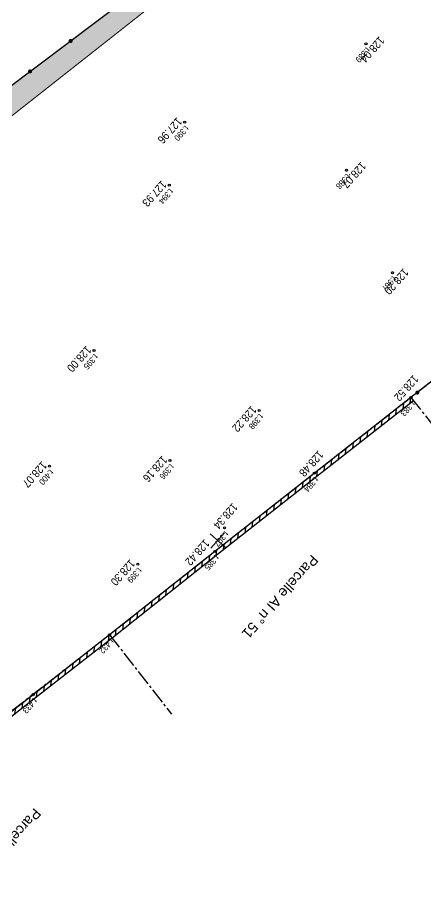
# Model space of a CAD drawing. Header units: metres. Extents: x -2858 to 512, y -1995 to 1252.
# Drawn here: x -2104.62 to -2084.56, y -1620.25 to -1577.28 of the extents above; entities that cross this region are included whole.
import ezdxf
from ezdxf.enums import TextEntityAlignment as Align

# ---------------------------------------------------------------- set-up
doc = ezdxf.new("R2010")
doc.units = ezdxf.units.M
doc.header["$PDMODE"] = 33
doc.header["$PDSIZE"] = 0.1
doc.linetypes.add('AXES2', pattern=[28.575, 19.05, -3.175, 3.175, -3.175])
doc.linetypes.add('Grille', pattern=[0.8, 0.4, -0.4])
for name, color, linetype in [('Calque commun', 7, 'Continuous'), ('Carroyage(2)_Croix', 7, 'Continuous'), ('Clôture', 7, 'Continuous'), ('Clôture Symboles', 7, 'Continuous'), ('Limites', 1, 'AXES2'), ('Murs', 7, 'Continuous'), ('Murs Hachures', 7, 'Continuous'), ('Points Topo', 7, 'Continuous'), ('Points Topo Altitude', 7, 'Continuous'), ('Points Topo Matricule', 252, 'Continuous'), ('Textes', 7, 'Continuous'), ('Végétation', 102, 'Continuous')]:
    doc.layers.add(name, color=color, linetype=linetype)
doc.styles.add('Pts Topo SPE', font='', dxfattribs={"width": 0.9})
doc.styles.get("Standard").update_dxf_attribs({"font": 'arial.ttf'})
doc.styles.get('Pts Topo SPE').set_extended_font_data('Titillium Web Light')

# ---------------------------------------------------------------- blocks, each defined once
blk = doc.blocks.new('PointTopo_SPE')
at = {"layer": 'Calque commun', "color": 1, "linetype": 'ByBlock', "lineweight": -2}
blk.add_point((0, 0), dxfattribs=at)
blk = doc.blocks.new('GeoRond')
at = {"linetype": 'Continuous', "ltscale": 2.5, "const_width": 0.499, "flags": 128}
blk.add_lwpolyline([(-0.2505, 0, 1), (0.2505, 0, 1)], format="xyb", close=True, dxfattribs=at)

msp = doc.modelspace()

# ---------------------------------------------------------------- hatches: boundary and pattern name
at = {"layer": 'Murs Hachures', "linetype": 'Continuous'}
h = msp.add_hatch(dxfattribs=at)
h.set_pattern_fill('ANSI31', color=256, scale=0.1, angle=218.0957, style=0)
h.set_pattern_definition([(263.0957, (-2085.2701, -1595.96068), (0.3151976, -0.0381673), [])])
h.paths.add_polyline_path([(-2085.27, -1595.961), (-2090.021, -1599.685), (-2094.91, -1603.53), (-2100.088, -1607.628), (-2103.851, -1610.569), (-2107.907, -1613.726), (-2113.465, -1618.055), (-2114.796, -1619.098), (-2114.671, -1619.255), (-2113.342, -1618.213), (-2107.784, -1613.884), (-2103.728, -1610.727), (-2099.965, -1607.786), (-2094.786, -1603.687), (-2089.898, -1599.843), (-2085.147, -1596.118)])
at = {"layer": 'Végétation'}
h = msp.add_hatch(dxfattribs=at)
h.set_pattern_fill('HAIE', color=256, scale=1.5, angle=-131.8382)
h.set_pattern_definition([(337.451807, (-2026.49203, -1447.70941), (25.001558834, -10.303982526), [0.090508, -31.693922]), (29.7268, (-2025.2084, -1448.31934), (1.0005448, 1.1175465), [0.094695, -4.648721]), (335.089273, (-2025.12613, -1448.272414), (18.53028335, -8.53689633), [0.10269, -35.959756]), (339.412266, (-2026.230995, -1447.4095), (7.58882196, -2.767630984), [0.129743, -28.840069]), (256.60469, (-2025.44648, -1447.842254), (-4.3007138, -18.296279972), [0.11664, -40.825392]), (311.82157, (-2025.52381, -1447.7557), (1.11754648, -1.00054479), [0.11607, -13.467008]), (256.23425, (-2025.56271, -1448.8112), (-5.1842569, -21.531917713), [0.072626, -25.427374]), (297.60572, (-2026.62112, -1447.94967), (2.35209464, -4.11918084), [0.07305, -12.742956]), (351.067003, (-2026.584365, -1448.01117), (5.353729006, -0.76654141), [0.086475, -30.28621]), (3.16176, (-2026.5342, -1448.1537), (1.000545, 1.1175465), [0.054415, -2.066905]), (24.412266, (-2025.897407, -1448.832773), (23.831541939, 10.876930119), [0.116805, -40.852696]), (273.16176, (-2025.7958, -1448.7), (1.1175465, -1.000545), [0.084633, -2.036687]), (276.52822, (-2025.9635, -1448.56703), (1.9365583, -15.82718364), [0.05142, -18.010972]), (262.856914, (-2026.16656, -1448.3967), (-2.182622536, -18.17927828), [0.067575, -23.649507]), (356.451924, (-2025.267946, -1448.5012), (9.589911535, -0.53253803), [0.06918, -36.241975]), (300.41709, (-2025.98827, -1448.06286), (17.58220898, -29.834810664), [0.11217, -39.261044]), (343.507936, (-2025.93151, -1448.15958), (3.23563774, -0.883543098), [0.08988, -31.445814]), (343.178654, (-2026.30182, -1448.086555), (3.23563774, -0.8835431), [0.13194, -24.697478]), (269.34769, (-2026.30126, -1448.04095), (0.11700169, -2.11809126), [0.045405, -15.899814]), (291.5967, (-2026.38203, -1447.894), (1.1175465, -1.0005448), [0.02867, -3.325432]), (359.34769, (-2026.08394, -1447.6444), (2.11809126, 0.11700169), [0.090855, -15.854364]), (27.60572, (-2026.0264, -1447.8107), (4.11918084, 2.35209464), [0.073053, -12.742953]), (247.960637, (-2025.74067, -1447.722215), (-6.535806755, -16.295190397), [0.050085, -39.805906]), (344.7268, (-2025.6585, -1448.0598), (2.1180913, 0.1170017), [0.02867, -3.325432]), (273.16176, (-2025.6799, -1448.2758), (1.1175465, -1.000545), [0.036277, -2.085043]), (284.4717, (-2025.8888, -1448.32977), (1.2345482, -3.118636), [0.030869, -5.377458]), (359.34769, (-2025.5085, -1448.47529), (2.11809126, 0.11700169), [0.045465, -15.899754]), (228.1618, (-2025.3068, -1448.0638), (1.117546, -1.000545), [0.075, -1.425]), (14.4717, (-2025.7272, -1447.08584), (3.118636, 1.2345482), [0.092355, -5.315972]), (11.29186, (-2025.39554, -1447.5033), (5.2367273, 1.35154986), [0.106836, -7.393164]), (264.54611, (-2025.28116, -1447.382037), (-0.64953972, -7.47182027), [0.100825, -35.300446]), (4.897465, (-2025.10292, -1447.65052), (32.771913754, 2.87257182), [0.099864, -34.917989]), (253.871714, (-2024.884897, -1447.926065), (-0.883543098, -3.235637741), [0.13764, -44.812332]), (355.567117, (-2025.78972, -1447.2708), (24.533552076, -1.831617468), [0.0915, -32.009902]), (273.16176, (-2025.9638, -1447.1322), (1.1175465, -1.000545), [0.042316, -2.079004]), (21.5967, (-2025.5714, -1447.5524), (1.0005448, 1.1175465), [0.038152, -3.31595]), (35.63295, (-2025.88587, -1447.33974), (6.12027041, 4.5871876), [0.11832, -13.710997]), (273.16176, (-2025.2684, -1447.7961), (1.1175465, -1.000545), [0.106066, -2.015254])])
h.paths.add_polyline_path([(-2064.726, -1551.334), (-2060.404, -1548.458), (-2060.721, -1547.809), (-2061.226, -1547.394), (-2065.158, -1550.424), (-2066.23, -1551.222, -1), (-2066.15, -1551.162, -1), (-2066.23, -1551.222), (-2068.236, -1552.715, -1), (-2068.155, -1552.655, -1), (-2068.236, -1552.715), (-2069.596, -1553.727), (-2072.222, -1555.733, -1), (-2072.142, -1555.672, -1), (-2072.222, -1555.733), (-2074.317, -1557.332), (-2078.233, -1560.218, -1), (-2078.152, -1560.158, -1), (-2078.233, -1560.218), (-2081.427, -1562.571), (-2084.216, -1564.74, -1), (-2084.136, -1564.678, -1), (-2084.216, -1564.74), (-2092.109, -1570.879, -1), (-2092.03, -1570.818, -1), (-2092.109, -1570.879), (-2096.216, -1574.074), (-2098.051, -1575.455, -1), (-2097.971, -1575.395, -1), (-2098.051, -1575.455), (-2104.044, -1579.965, -1), (-2103.964, -1579.905, -1), (-2104.044, -1579.965), (-2108.158, -1583.061), (-2107.379, -1584.07), (-2106.968, -1583.746), (-2107.486, -1583.282, -0.414214), (-2107.698, -1583.294, -1), (-2107.498, -1583.07, -0.414214), (-2107.486, -1583.282), (-2106.968, -1583.746), (-2094.526, -1573.955), (-2094.719, -1573.782, -0.414214), (-2094.931, -1573.794, -1), (-2094.731, -1573.57, -0.414214), (-2094.719, -1573.782), (-2094.526, -1573.955), (-2094.356, -1573.821), (-2089.198, -1569.646), (-2085.191, -1567.25), (-2080.934, -1563.659), (-2075.379, -1559.182, -1.349955), (-2075.156, -1559.002), (-2073.714, -1557.84), (-2069.287, -1554.529)])

# ---------------------------------------------------------------- linework, layer by layer
at = {"layer": 'Carroyage(2)_Croix'}
for p, q in [((-2095.15, -1602.656), (-2094.405, -1603.323)), ((-2094.444, -1602.617), (-2095.111, -1603.362))]:
    msp.add_line(p, q, dxfattribs=at)
at = {"layer": 'Clôture', "color": 7, "flags": 128}
msp.add_lwpolyline([(-2061.226, -1547.394), (-2065.158, -1550.424), (-2069.596, -1553.727), (-2074.317, -1557.332), (-2081.427, -1562.571), (-2096.216, -1574.074), (-2108.158, -1583.061)], dxfattribs=at)
at = {"layer": 'Limites', "ltscale": 0.04, "flags": 128}
for points in [[(-2017.682, -1543.566), (-2023.488, -1548.085), (-2040.019, -1561.024), (-2046.489, -1566.109), (-2051.438, -1569.923), (-2056.379, -1573.703), (-2070.136, -1584.235), (-2085.27, -1595.961), (-2094.91, -1603.53), (-2100.088, -1607.628), (-2107.907, -1613.726), (-2114.953, -1619.222)], [(-2085.27, -1595.961), (-2082.062, -1600.036)], [(-2100.088, -1607.628), (-2097.052, -1611.523)]]:
    msp.add_lwpolyline(points, dxfattribs=at)
at = {"layer": 'Murs', "flags": 128}
for points in [[(-2070.136, -1584.235), (-2073.812, -1587.07), (-2076.084, -1588.849), (-2078.917, -1591.032), (-2083.619, -1594.674), (-2085.27, -1595.961)], [(-2085.27, -1595.961), (-2090.021, -1599.685), (-2094.91, -1603.53), (-2100.088, -1607.628), (-2103.851, -1610.569), (-2107.907, -1613.726), (-2113.465, -1618.055), (-2114.953, -1619.222)], [(-2085.27, -1595.961), (-2085.147, -1596.118)], [(-2085.147, -1596.118), (-2089.898, -1599.843), (-2094.786, -1603.687), (-2099.965, -1607.786), (-2103.728, -1610.727), (-2107.784, -1613.884), (-2113.342, -1618.213), (-2114.671, -1619.255)]]:
    msp.add_lwpolyline(points, dxfattribs=at)
at = {"layer": 'Végétation', "color": 102, "linetype": 'Grille', "const_width": 0.05, "flags": 128}
msp.add_lwpolyline([(-2060.404, -1548.458), (-2064.726, -1551.334), (-2069.287, -1554.529), (-2073.714, -1557.84), (-2080.934, -1563.659), (-2085.191, -1567.25), (-2089.198, -1569.646), (-2094.356, -1573.821), (-2107.379, -1584.07)], dxfattribs=at)

# ---------------------------------------------------------------- block references
at = {"layer": 'Clôture Symboles', "xscale": 0.2, "yscale": 0.2, "zscale": 0.2}
for p, rotation in [((-2102.006, -1578.432), 216.9639966877889), ((-2104.004, -1579.935), 216.9639966877889), ((-2084.958, -1595.718), 217.9292632476325)]:
    msp.add_blockref('GeoRond', p, dxfattribs=dict(at, rotation=rotation))
at = {"layer": 'Points Topo'}
ref = msp.add_blockref('PointTopo_SPE', (-2087.483, -1578.577, 128.044), dxfattribs=dict(at, rotation=228.1617603435354))
ref.add_attrib('MAT', 't.389', (-2087.475, -1578.718, 128.044), dxfattribs={"layer": 'Points Topo Matricule', "height": 0.3, "rotation": 228.1618, "style": 'Pts Topo SPE', "width": 0.9})
ref.add_attrib('ALT', '128.04', dxfattribs={"layer": 'Points Topo Altitude', "height": 0.4, "rotation": 228.1618, "style": 'Pts Topo SPE', "width": 0.9}).set_placement((-2086.532, -1578.446, 128.044), align=Align.TOP_LEFT)
ref = msp.add_blockref('PointTopo_SPE', (-2096.398, -1582.424, 127.956), dxfattribs=dict(at, rotation=228.1617603435354))
ref.add_attrib('MAT', 't.390', (-2096.391, -1582.565, 127.956), dxfattribs={"layer": 'Points Topo Matricule', "height": 0.3, "rotation": 228.1618, "style": 'Pts Topo SPE', "width": 0.9})
ref.add_attrib('ALT', '127.96', dxfattribs={"layer": 'Points Topo Altitude', "height": 0.4, "rotation": 228.1618, "style": 'Pts Topo SPE', "width": 0.9}).set_placement((-2096.483, -1582.428, 127.956), align=Align.TOP_LEFT)
ref = msp.add_blockref('PointTopo_SPE', (-2088.443, -1584.794, 128.071), dxfattribs=dict(at, rotation=228.1617603435354))
ref.add_attrib('MAT', 't.388', (-2088.436, -1584.935, 128.071), dxfattribs={"layer": 'Points Topo Matricule', "height": 0.3, "rotation": 228.1618, "style": 'Pts Topo SPE', "width": 0.9})
ref.add_attrib('ALT', '128.07', dxfattribs={"layer": 'Points Topo Altitude', "height": 0.4, "rotation": 228.1618, "style": 'Pts Topo SPE', "width": 0.9}).set_placement((-2087.433, -1584.616, 128.071), align=Align.TOP_LEFT)
ref = msp.add_blockref('PointTopo_SPE', (-2097.156, -1585.525, 127.934), dxfattribs=dict(at, rotation=228.1617603435354))
ref.add_attrib('MAT', 't.394', (-2097.149, -1585.666, 127.934), dxfattribs={"layer": 'Points Topo Matricule', "height": 0.3, "rotation": 228.1618, "style": 'Pts Topo SPE', "width": 0.9})
ref.add_attrib('ALT', '127.93', dxfattribs={"layer": 'Points Topo Altitude', "height": 0.4, "rotation": 228.1618, "style": 'Pts Topo SPE', "width": 0.9}).set_placement((-2097.241, -1585.53, 127.934), align=Align.TOP_LEFT)
ref = msp.add_blockref('PointTopo_SPE', (-2086.183, -1589.827, 128.201), dxfattribs=dict(at, rotation=228.1617603435354))
ref.add_attrib('MAT', 't.387', (-2086.175, -1589.969, 128.201), dxfattribs={"layer": 'Points Topo Matricule', "height": 0.3, "rotation": 228.1618, "style": 'Pts Topo SPE', "width": 0.9})
ref.add_attrib('ALT', '128.20', dxfattribs={"layer": 'Points Topo Altitude', "height": 0.4, "rotation": 228.1618, "style": 'Pts Topo SPE', "width": 0.9}).set_placement((-2085.343, -1589.851, 128.201), align=Align.TOP_LEFT)
ref = msp.add_blockref('PointTopo_SPE', (-2100.857, -1593.653, 127.995), dxfattribs=dict(at, rotation=228.1617603435354))
ref.add_attrib('MAT', 't.395', (-2100.849, -1593.795, 127.995), dxfattribs={"layer": 'Points Topo Matricule', "height": 0.3, "rotation": 228.1618, "style": 'Pts Topo SPE', "width": 0.9})
ref.add_attrib('ALT', '128.00', dxfattribs={"layer": 'Points Topo Altitude', "height": 0.4, "rotation": 228.1618, "style": 'Pts Topo SPE', "width": 0.9}).set_placement((-2100.942, -1593.658, 127.995), align=Align.TOP_LEFT)
ref = msp.add_blockref('PointTopo_SPE', (-2085.27, -1595.961, 128.518), dxfattribs=dict(at, rotation=228.1617603435354))
ref.add_attrib('MAT', 't.383', (-2085.262, -1596.102, 128.518), dxfattribs={"layer": 'Points Topo Matricule', "height": 0.3, "rotation": 228.1618, "style": 'Pts Topo SPE', "width": 0.9})
ref.add_attrib('ALT', '128.52', dxfattribs={"layer": 'Points Topo Altitude', "height": 0.4, "rotation": 228.1618, "style": 'Pts Topo SPE', "width": 0.9}).set_placement((-2084.857, -1595.089, 128.518), align=Align.TOP_LEFT)
ref = msp.add_blockref('PointTopo_SPE', (-2092.732, -1596.6, 128.222), dxfattribs=dict(at, rotation=228.1617603435354))
ref.add_attrib('MAT', 't.398', (-2092.725, -1596.741, 128.222), dxfattribs={"layer": 'Points Topo Matricule', "height": 0.3, "rotation": 228.1618, "style": 'Pts Topo SPE', "width": 0.9})
ref.add_attrib('ALT', '128.22', dxfattribs={"layer": 'Points Topo Altitude', "height": 0.4, "rotation": 228.1618, "style": 'Pts Topo SPE', "width": 0.9}).set_placement((-2092.817, -1596.604, 128.222), align=Align.TOP_LEFT)
ref = msp.add_blockref('PointTopo_SPE', (-2090.021, -1599.685, 128.484), dxfattribs=dict(at, rotation=228.1617603435354))
ref.add_attrib('MAT', 't.384', (-2090.013, -1599.827, 128.484), dxfattribs={"layer": 'Points Topo Matricule', "height": 0.3, "rotation": 228.1618, "style": 'Pts Topo SPE', "width": 0.9})
ref.add_attrib('ALT', '128.48', dxfattribs={"layer": 'Points Topo Altitude', "height": 0.4, "rotation": 228.1618, "style": 'Pts Topo SPE', "width": 0.9}).set_placement((-2089.528, -1598.803, 128.484), align=Align.TOP_LEFT)
ref = msp.add_blockref('PointTopo_SPE', (-2097.122, -1599.056, 128.158), dxfattribs=dict(at, rotation=228.1617603435354))
ref.add_attrib('MAT', 't.396', (-2097.114, -1599.198, 128.158), dxfattribs={"layer": 'Points Topo Matricule', "height": 0.3, "rotation": 228.1618, "style": 'Pts Topo SPE', "width": 0.9})
ref.add_attrib('ALT', '128.16', dxfattribs={"layer": 'Points Topo Altitude', "height": 0.4, "rotation": 228.1618, "style": 'Pts Topo SPE', "width": 0.9}).set_placement((-2097.207, -1599.061, 128.158), align=Align.TOP_LEFT)
ref = msp.add_blockref('PointTopo_SPE', (-2103.042, -1599.332, 128.072), dxfattribs=dict(at, rotation=228.1617603435354))
ref.add_attrib('MAT', 't.400', (-2103.035, -1599.474, 128.072), dxfattribs={"layer": 'Points Topo Matricule', "height": 0.3, "rotation": 228.1618, "style": 'Pts Topo SPE', "width": 0.9})
ref.add_attrib('ALT', '128.07', dxfattribs={"layer": 'Points Topo Altitude', "height": 0.4, "rotation": 228.1618, "style": 'Pts Topo SPE', "width": 0.9}).set_placement((-2103.127, -1599.337, 128.072), align=Align.TOP_LEFT)
ref = msp.add_blockref('PointTopo_SPE', (-2094.438, -1602.366, 128.335), dxfattribs=dict(at, rotation=228.1617603435354))
ref.add_attrib('MAT', 't.397', (-2094.431, -1602.508, 128.335), dxfattribs={"layer": 'Points Topo Matricule', "height": 0.3, "rotation": 228.1618, "style": 'Pts Topo SPE', "width": 0.9})
ref.add_attrib('ALT', '128.34', dxfattribs={"layer": 'Points Topo Altitude', "height": 0.4, "rotation": 228.1618, "style": 'Pts Topo SPE', "width": 0.9}).set_placement((-2093.745, -1601.381, 128.335), align=Align.TOP_LEFT)
ref = msp.add_blockref('PointTopo_SPE', (-2094.91, -1603.53, 128.416), dxfattribs=dict(at, rotation=228.1617603435354))
ref.add_attrib('MAT', 't.385', (-2094.902, -1603.671, 128.416), dxfattribs={"layer": 'Points Topo Matricule', "height": 0.3, "rotation": 228.1618, "style": 'Pts Topo SPE', "width": 0.9})
ref.add_attrib('ALT', '128.42', dxfattribs={"layer": 'Points Topo Altitude', "height": 0.4, "rotation": 228.1618, "style": 'Pts Topo SPE', "width": 0.9}).set_placement((-2095.128, -1603.168, 128.416), align=Align.TOP_LEFT)
ref = msp.add_blockref('PointTopo_SPE', (-2098.708, -1604.152, 128.296), dxfattribs=dict(at, rotation=228.1617603435354))
ref.add_attrib('MAT', 't.399', (-2098.7, -1604.293, 128.296), dxfattribs={"layer": 'Points Topo Matricule', "height": 0.3, "rotation": 228.1618, "style": 'Pts Topo SPE', "width": 0.9})
ref.add_attrib('ALT', '128.30', dxfattribs={"layer": 'Points Topo Altitude', "height": 0.4, "rotation": 228.1618, "style": 'Pts Topo SPE', "width": 0.9}).set_placement((-2098.793, -1604.157, 128.296), align=Align.TOP_LEFT)
ref = msp.add_blockref('PointTopo_SPE', (-2100.088, -1607.628), dxfattribs=dict(at, rotation=228.1617603435354))
ref.add_attrib('MAT', 't.432', (-2100.081, -1607.77), dxfattribs={"layer": 'Points Topo Matricule', "height": 0.3, "rotation": 228.1618, "style": 'Pts Topo SPE', "width": 0.9})
ref = msp.add_blockref('PointTopo_SPE', (-2103.851, -1610.569), dxfattribs=dict(at, rotation=228.1617603435354))
ref.add_attrib('MAT', 't.433', (-2103.843, -1610.711), dxfattribs={"layer": 'Points Topo Matricule', "height": 0.3, "rotation": 228.1618, "style": 'Pts Topo SPE', "width": 0.9})

# ---------------------------------------------------------------- texts
at = {"layer": 'Textes', "char_height": 0.5, "attachment_point": 1, "rotation": 228.1618}
for s, insert in [('\\pi0.46805;Parcelle AI n° 51', (-2089.467, -1603.635)), ('\\pi0.43304;Parcelle AI n° 52', (-2103.13, -1616.116))]:
    msp.add_mtext_dynamic_manual_height_columns(s, width=5.61128, gutter_width=2, heights=[0], dxfattribs=dict(at, insert=insert))

doc.saveas('drawing.dxf')
